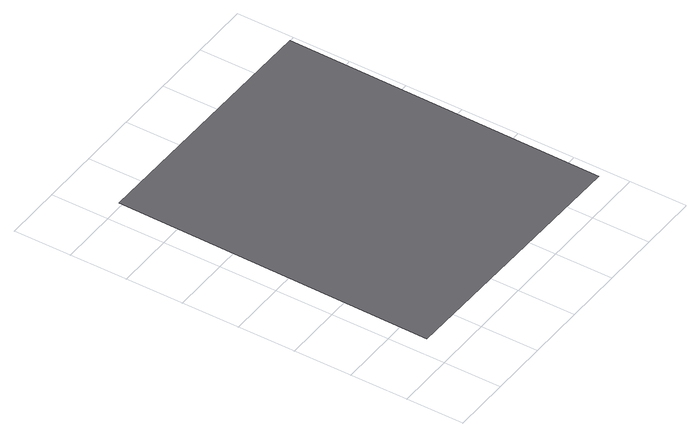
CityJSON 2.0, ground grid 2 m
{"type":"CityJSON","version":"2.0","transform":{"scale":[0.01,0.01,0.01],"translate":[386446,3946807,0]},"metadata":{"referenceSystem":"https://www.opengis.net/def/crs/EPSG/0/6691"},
"CityObjects":{
"road1":{"type":"Road","geometry":[{"type":"MultiSurface","lod":"2","boundaries":[[[0,1,2,3]]],"semantics":{"surfaces":[{"type":"TrafficArea","surfaceMaterial":"asphalt"}],"values":[0]}}]}
},
"vertices":[
[971,92,50],[985,1202,50],[80,1213,50],[65,104,50]
]}
